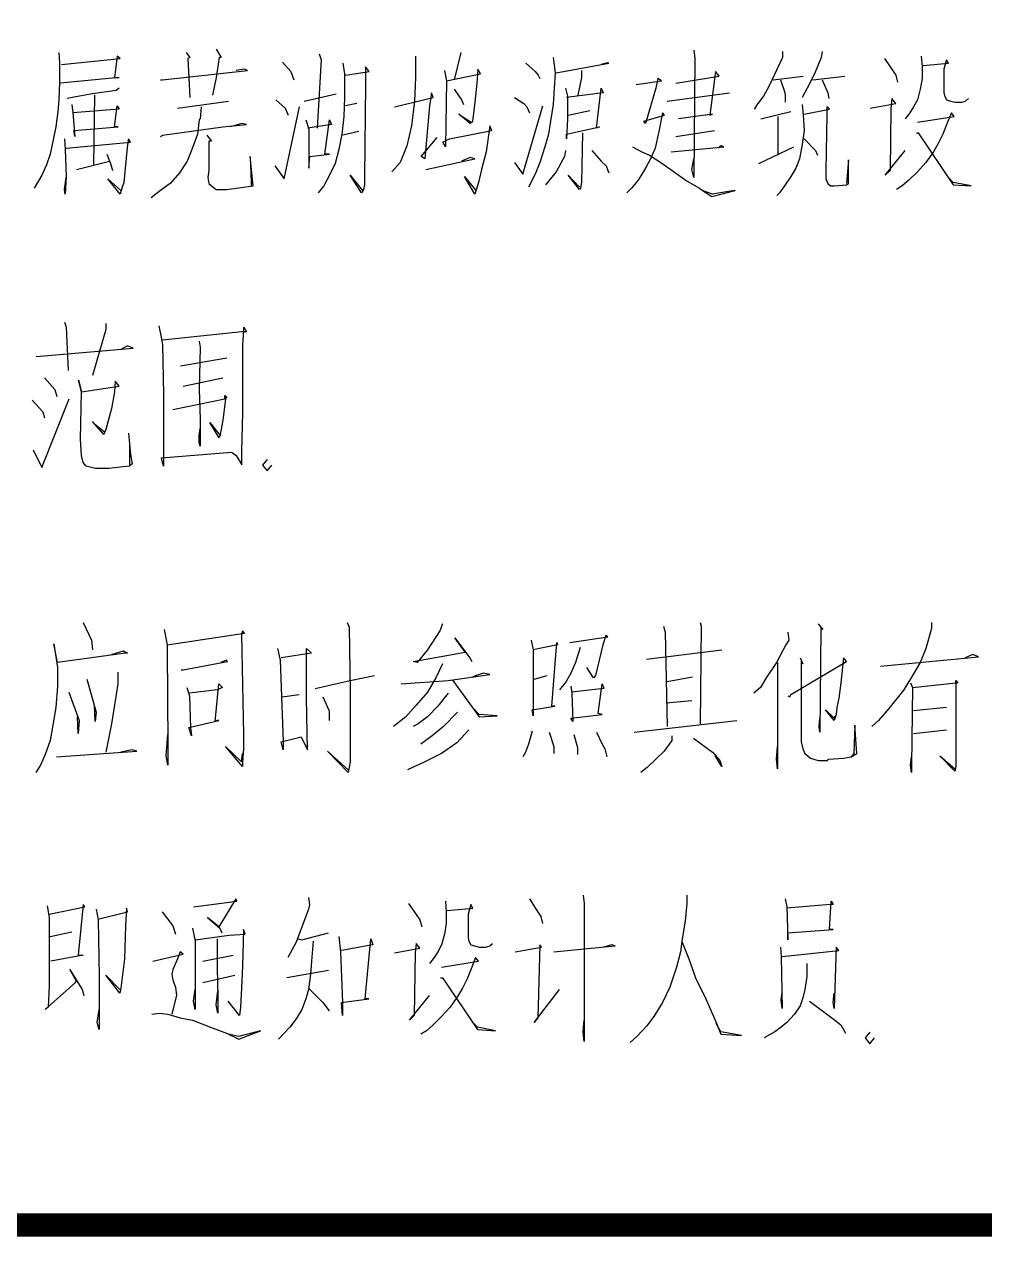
# Model space of a CAD drawing. Extents: x 5412679 to 5683609, y 301830 to 763830.
# Drawn here: x 5514908 to 5517986, y 395692 to 399579 of the extents above; entities that cross this region are included whole.
import ezdxf

# ---------------------------------------------------------------- set-up
doc = ezdxf.new("R2010")
doc.units = 0
doc.header["$LTSCALE"] = 1000
doc.header["$MEASUREMENT"] = 0
doc.layers.add('$dl$', color=255, linetype='Continuous')
doc.layers.add('PUB_TITLE', color=4, linetype='Continuous')

# ---------------------------------------------------------------- blocks, each defined once
blk = doc.blocks.new('sdg456sdhfdgh')
at = {"layer": 'PUB_TITLE'}
for p, q in [((3125133.7, 782326.5), (3125135.7, 782303.8)), ((3125258.7, 782318.9), (3125252.6, 782273.6)), ((3125264.7, 782313.9), (3125258.7, 782318.9)), ((3125405.8, 782326.5), (3125413.9, 782316.4)), ((3125413.9, 782316.4), (3125409.8, 782313.9)), ((3125470.3, 782334), (3125480.4, 782316.4)), ((3125476.4, 782316.4), (3125470.3, 782273.6)), ((3125480.4, 782316.4), (3125476.4, 782316.4)), ((3125690, 782324), (3125694.1, 782311.4)), ((3125895.6, 782318.9), (3125895.6, 782273.6)), ((3125992.4, 782326.5), (3125978.3, 782268.5)), ((3126189.9, 782316.4), (3126194, 782283.6)), ((3126490.3, 782331.5), (3126492.3, 782313.9)), ((3126679.8, 782316.4), (3126651.5, 782255.9)), ((3126679.8, 782329), (3126679.8, 782316.4)), ((3126762.4, 782316.4), (3126748.3, 782281.1)), ((3126764.4, 782329), (3126762.4, 782316.4)), ((3126976.1, 782318.9), (3126978.1, 782296.2)), ((3125135.7, 782303.8), (3125135.7, 782263.5)), ((3125139.7, 782301.3), (3125264.7, 782313.9)), ((3125409.8, 782313.9), (3125413.9, 782230.7)), ((3125530.8, 782291.2), (3125512.6, 782288.7)), ((3125536.8, 782288.7), (3125530.8, 782291.2)), ((3125611.4, 782306.3), (3125629.6, 782286.2)), ((3125694.1, 782311.4), (3125686, 782165.2)), ((3125740.4, 782303.8), (3125744.4, 782281.1)), ((3125788.8, 782296.2), (3125788.8, 782258.4)), ((3125796.9, 782286.2), (3125788.8, 782296.2)), ((3126028.7, 782291.2), (3126026.7, 782261)), ((3126034.7, 782281.1), (3126028.7, 782291.2)), ((3126131.5, 782303.8), (3126151.6, 782286.2)), ((3126196, 782283.6), (3126308.9, 782303.8)), ((3126302.8, 782303.8), (3126292.7, 782301.3)), ((3126308.9, 782303.8), (3126302.8, 782303.8)), ((3126492.3, 782313.9), (3126490.3, 782059.4)), ((3126897.5, 782313.9), (3126921.6, 782278.6)), ((3126978.1, 782296.2), (3126978.1, 782271)), ((3126980.1, 782298.8), (3127034.5, 782303.8)), ((3127030.5, 782311.4), (3127024.4, 782291.2)), ((3127024.4, 782291.2), (3127024.4, 782273.6)), ((3127034.5, 782303.8), (3127030.5, 782311.4)), ((3125262.7, 782273.6), (3125137.7, 782261)), ((3125252.6, 782273.6), (3125262.7, 782273.6)), ((3125351.4, 782268.5), (3125355.4, 782268.5)), ((3125355.4, 782268.5), (3125536.8, 782288.7)), ((3125470.3, 782273.6), (3125462.2, 782235.8)), ((3125629.6, 782286.2), (3125635.6, 782268.5)), ((3125744.4, 782281.1), (3125744.4, 782230.7)), ((3125746.5, 782278.6), (3125796.9, 782286.2)), ((3125895.6, 782273.6), (3125893.6, 782223.2)), ((3125958.1, 782288.7), (3125962.1, 782266)), ((3125962.1, 782266), (3125960.1, 782124.9)), ((3125962.1, 782266), (3126034.7, 782281.1)), ((3126151.6, 782286.2), (3126157.7, 782278.6)), ((3126157.7, 782278.6), (3126161.7, 782271)), ((3126194, 782283.6), (3126191.9, 782250.9)), ((3126250.4, 782273.6), (3126242.3, 782235.8)), ((3126250.4, 782288.7), (3126250.4, 782273.6)), ((3126367.3, 782258.4), (3126421.7, 782266)), ((3126413.7, 782271), (3126409.6, 782250.9)), ((3126421.7, 782266), (3126413.7, 782271)), ((3126452, 782261), (3126544.7, 782276.1)), ((3126536.6, 782286.2), (3126524.5, 782192.9)), ((3126544.7, 782276.1), (3126536.6, 782286.2)), ((3126659.6, 782268.5), (3126724.1, 782276.1)), ((3126675.7, 782268.5), (3126683.8, 782243.3)), ((3126748.3, 782281.1), (3126732.2, 782250.9)), ((3126744.3, 782268.5), (3126812.8, 782276.1)), ((3126764.4, 782268.5), (3126776.5, 782240.8)), ((3126921.6, 782278.6), (3126925.7, 782263.5)), ((3126978.1, 782271), (3126974.1, 782248.4)), ((3127024.4, 782273.6), (3127024.4, 782258.4)), ((3125135.7, 782263.5), (3125133.7, 782225.7)), ((3125206.2, 782238.3), (3125178, 782233.2)), ((3125256.6, 782245.8), (3125206.2, 782238.3)), ((3125262.7, 782250.9), (3125256.6, 782245.8)), ((3125657.8, 782223.2), (3125726.3, 782238.3)), ((3125788.8, 782258.4), (3125786.8, 782061.9)), ((3125929.9, 782240.8), (3125925.9, 782213.1)), ((3125933.9, 782230.7), (3125929.9, 782240.8)), ((3125978.3, 782248.4), (3125994.4, 782225.7)), ((3126026.7, 782261), (3126022.6, 782220.6)), ((3126191.9, 782250.9), (3126189.9, 782215.6)), ((3126216.1, 782250.9), (3126220.2, 782233.2)), ((3126296.8, 782240.8), (3126218.1, 782230.7)), ((3126282.7, 782165.2), (3126292.7, 782250.9)), ((3126292.7, 782250.9), (3126296.8, 782240.8)), ((3126409.6, 782250.9), (3126387.5, 782175.3)), ((3126433.8, 782223.2), (3126566.9, 782240.8)), ((3126651.5, 782255.9), (3126639.4, 782233.2)), ((3126683.8, 782243.3), (3126685.8, 782235.8)), ((3126732.2, 782250.9), (3126722.1, 782230.7)), ((3126776.5, 782240.8), (3126778.5, 782228.2)), ((3126974.1, 782248.4), (3126968, 782225.7)), ((3127024.4, 782258.4), (3127024.4, 782240.8)), ((3127024.4, 782240.8), (3127026.5, 782233.2)), ((3125133.7, 782225.7), (3125131.7, 782200.5)), ((3125178, 782233.2), (3125151.8, 782228.2)), ((3125161.9, 782215.6), (3125163.9, 782198)), ((3125210.3, 782235.8), (3125208.3, 782087.1)), ((3125252.6, 782167.7), (3125258.7, 782213.1)), ((3125258.7, 782213.1), (3125262.7, 782205.5)), ((3125387.7, 782208), (3125496.5, 782223.2)), ((3125597.3, 782225.7), (3125617.5, 782208)), ((3125744.4, 782230.7), (3125742.4, 782190.4)), ((3125770.7, 782218.1), (3125746.5, 782213.1)), ((3125851.3, 782210.6), (3125933.9, 782230.7)), ((3125893.6, 782223.2), (3125887.6, 782170.3)), ((3125925.9, 782213.1), (3125915.8, 782099.7)), ((3125994.4, 782225.7), (3125998.4, 782215.6)), ((3126022.6, 782220.6), (3126018.6, 782185.4)), ((3126107.3, 782230.7), (3126127.4, 782218.1)), ((3126125.4, 782066.9), (3126167.8, 782213.1)), ((3126127.4, 782218.1), (3126133.5, 782210.6)), ((3126189.9, 782215.6), (3126183.9, 782180.3)), ((3126220.2, 782233.2), (3126220.2, 782185.4)), ((3126627.3, 782218.1), (3126619.3, 782205.5)), ((3126639.4, 782233.2), (3126627.3, 782218.1)), ((3126685.8, 782235.8), (3126685.8, 782220.6)), ((3126722.1, 782215.6), (3126724.1, 782192.9)), ((3126867.2, 782208), (3126921.6, 782218.1)), ((3126913.6, 782228.2), (3126911.6, 782208)), ((3126921.6, 782218.1), (3126913.6, 782228.2)), ((3126968, 782225.7), (3126959.9, 782210.6)), ((3127026.5, 782233.2), (3127030.5, 782225.7)), ((3127030.5, 782225.7), (3127038.6, 782223.2)), ((3127038.6, 782223.2), (3127048.6, 782220.6)), ((3127048.6, 782220.6), (3127062.7, 782220.6)), ((3127062.7, 782220.6), (3127070.8, 782223.2)), ((3127070.8, 782223.2), (3127076.9, 782228.2)), ((3125131.7, 782200.5), (3125127.6, 782167.7)), ((3125262.7, 782205.5), (3125163.9, 782198)), ((3125163.9, 782198), (3125167.9, 782147.6)), ((3125438.1, 782210.6), (3125436, 782185.4)), ((3125615.4, 782056.9), (3125647.7, 782210.6)), ((3125617.5, 782208), (3125623.5, 782192.9)), ((3125742.4, 782190.4), (3125738.4, 782152.6)), ((3125988.4, 782195.4), (3126014.6, 782177.8)), ((3126012.5, 782175.3), (3125988.4, 782195.4)), ((3126133.5, 782210.6), (3126139.5, 782198)), ((3126222.2, 782192.9), (3126268.5, 782203)), ((3126383.4, 782180.3), (3126427.8, 782192.9)), ((3126423.8, 782198), (3126415.7, 782157.7)), ((3126427.8, 782192.9), (3126423.8, 782198)), ((3126530.6, 782195.4), (3126458, 782185.4)), ((3126524.5, 782192.9), (3126530.6, 782195.4)), ((3126633.4, 782185.4), (3126697.9, 782200.5)), ((3126669.7, 782190.4), (3126669.7, 782107.3)), ((3126724.1, 782192.9), (3126726.1, 782160.2)), ((3126726.1, 782195.4), (3126780.5, 782205.5)), ((3126774.5, 782195.4), (3126772.5, 782074.5)), ((3126774.5, 782210.6), (3126774.5, 782195.4)), ((3126780.5, 782205.5), (3126774.5, 782210.6)), ((3126911.6, 782208), (3126909.6, 782074.5)), ((3126951.9, 782198), (3126941.8, 782185.4)), ((3126959.9, 782210.6), (3126951.9, 782198)), ((3126968, 782177.8), (3127046.6, 782190.4)), ((3127040.6, 782198), (3127032.5, 782177.8)), ((3127046.6, 782190.4), (3127040.6, 782198)), ((3125127.6, 782167.7), (3125121.6, 782140)), ((3125165.9, 782160.2), (3125260.7, 782167.7)), ((3125260.7, 782167.7), (3125252.6, 782167.7)), ((3125355.4, 782150.1), (3125484.4, 782167.7)), ((3125434, 782182.8), (3125430, 782152.6)), ((3125436, 782185.4), (3125434, 782182.8)), ((3125484.4, 782167.7), (3125534.8, 782172.8)), ((3125524.7, 782175.3), (3125500.5, 782167.7)), ((3125534.8, 782172.8), (3125524.7, 782175.3)), ((3125661.8, 782182.8), (3125667.9, 782162.7)), ((3125716.2, 782172.8), (3125665.8, 782165.2)), ((3125667.9, 782162.7), (3125667.9, 782079.5)), ((3125702.1, 782109.8), (3125712.2, 782182.8)), ((3125712.2, 782182.8), (3125716.2, 782172.8)), ((3125887.6, 782170.3), (3125877.5, 782127.4)), ((3126016.6, 782177.8), (3126012.5, 782175.3)), ((3126018.6, 782185.4), (3126016.6, 782177.8)), ((3126054.9, 782170.3), (3126046.8, 782114.8)), ((3126058.9, 782160.2), (3126054.9, 782170.3)), ((3126183.9, 782180.3), (3126179.9, 782152.6)), ((3126220.2, 782185.4), (3126218.1, 782142.5)), ((3126218.1, 782152.6), (3126288.7, 782167.7)), ((3126288.7, 782167.7), (3126282.7, 782165.2)), ((3126387.5, 782175.3), (3126383.4, 782180.3)), ((3127032.5, 782177.8), (3127022.4, 782152.6)), ((3125121.6, 782140), (3125115.5, 782109.8)), ((3125145.8, 782142.5), (3125147.8, 782119.9)), ((3125149.8, 782122.4), (3125286.9, 782135)), ((3125167.9, 782147.6), (3125165.9, 782160.2)), ((3125282.8, 782142.5), (3125280.8, 782129.9)), ((3125286.9, 782135), (3125282.8, 782142.5)), ((3125351.4, 782147.6), (3125355.4, 782150.1)), ((3125430, 782152.6), (3125417.9, 782119.9)), ((3125450.1, 782150.1), (3125460.2, 782137.5)), ((3125454.2, 782137.5), (3125454.2, 782079.5)), ((3125460.2, 782137.5), (3125454.2, 782137.5)), ((3125738.4, 782152.6), (3125732.4, 782119.9)), ((3125774.7, 782157.7), (3125740.4, 782150.1)), ((3125907.7, 782104.7), (3125942, 782145.1)), ((3125954.1, 782135), (3125968.2, 782142.5)), ((3125960.1, 782124.9), (3125954.1, 782135)), ((3125968.2, 782142.5), (3126058.9, 782160.2)), ((3126179.9, 782152.6), (3126171.8, 782124.9)), ((3126218.1, 782142.5), (3126218.1, 782152.6)), ((3126252.4, 782155.1), (3126250.4, 782049.3)), ((3126415.7, 782157.7), (3126407.6, 782122.4)), ((3126452, 782147.6), (3126534.6, 782160.2)), ((3126726.1, 782160.2), (3126722.1, 782129.9)), ((3126726.1, 782142.5), (3126750.3, 782117.3)), ((3126966, 782155.1), (3126970, 782155.1)), ((3126970, 782155.1), (3127044.6, 782044.3)), ((3127022.4, 782152.6), (3127012.4, 782132.5)), ((3125115.5, 782109.8), (3125107.5, 782087.1)), ((3125147.8, 782119.9), (3125149.8, 782061.9)), ((3125236.5, 782109.8), (3125244.5, 782089.6)), ((3125280.8, 782129.9), (3125274.8, 782072)), ((3125417.9, 782119.9), (3125407.8, 782094.7)), ((3125669.9, 782104.7), (3125712.2, 782109.8)), ((3125712.2, 782109.8), (3125702.1, 782109.8)), ((3125732.4, 782119.9), (3125724.3, 782089.6)), ((3125877.5, 782127.4), (3125863.4, 782092.1)), ((3126046.8, 782114.8), (3126036.7, 782077)), ((3126171.8, 782124.9), (3126161.7, 782092.1)), ((3126216.1, 782117.3), (3126214.1, 782104.7)), ((3126272.6, 782117.3), (3126292.7, 782094.7)), ((3126359.3, 782124.9), (3126379.4, 782114.8)), ((3126379.4, 782114.8), (3126395.5, 782107.3)), ((3126407.6, 782122.4), (3126397.6, 782099.7)), ((3126441.9, 782114.8), (3126554.8, 782124.9)), ((3126548.7, 782127.4), (3126542.7, 782122.4)), ((3126554.8, 782124.9), (3126548.7, 782127.4)), ((3126629.4, 782089.6), (3126703.9, 782124.9)), ((3126722.1, 782129.9), (3126716, 782099.7)), ((3126750.3, 782117.3), (3126754.3, 782107.3)), ((3126899.5, 782064.4), (3126941.8, 782117.3)), ((3127002.3, 782114.8), (3126986.1, 782092.1)), ((3127012.4, 782132.5), (3127002.3, 782114.8)), ((3125107.5, 782087.1), (3125097.4, 782064.4)), ((3125172, 782077), (3125242.5, 782094.7)), ((3125244.5, 782089.6), (3125248.6, 782074.5)), ((3125407.8, 782094.7), (3125391.7, 782069.5)), ((3125542.9, 782104.7), (3125544.9, 782049.3)), ((3125548.9, 782041.7), (3125542.9, 782104.7)), ((3125595.3, 782084.6), (3125597.3, 782082.1)), ((3125667.9, 782079.5), (3125669.9, 782104.7)), ((3125724.3, 782089.6), (3125712.2, 782064.4)), ((3125863.4, 782092.1), (3125845.2, 782072)), ((3125915.8, 782099.7), (3125907.7, 782104.7)), ((3125917.8, 782077), (3126022.6, 782099.7)), ((3126012.5, 782102.2), (3125994.4, 782094.7)), ((3126022.6, 782099.7), (3126012.5, 782102.2)), ((3126107.3, 782092.1), (3126125.4, 782066.9)), ((3126161.7, 782092.1), (3126151.6, 782066.9)), ((3126214.1, 782104.7), (3126196, 782072)), ((3126292.7, 782094.7), (3126302.8, 782084.6)), ((3126302.8, 782084.6), (3126306.8, 782074.5)), ((3126397.6, 782099.7), (3126387.5, 782079.5)), ((3126395.5, 782107.3), (3126419.7, 782092.1)), ((3126419.7, 782092.1), (3126443.9, 782074.5)), ((3126486.2, 782077), (3126490.3, 782099.7)), ((3126716, 782099.7), (3126708, 782079.5)), ((3126820.9, 782097.2), (3126816.8, 782046.8)), ((3126820.9, 782046.8), (3126820.9, 782097.2)), ((3126986.1, 782092.1), (3126968, 782072)), ((3125097.4, 782064.4), (3125081.3, 782036.7)), ((3125145.8, 782034.2), (3125149.8, 782059.4)), ((3125149.8, 782061.9), (3125147.8, 782024.1)), ((3125238.5, 782056.9), (3125266.7, 782031.7)), ((3125264.7, 782024.1), (3125238.5, 782056.9)), ((3125274.8, 782072), (3125272.8, 782049.3)), ((3125387.7, 782064.4), (3125371.5, 782046.8)), ((3125391.7, 782069.5), (3125387.7, 782064.4)), ((3125454.2, 782074.5), (3125452.2, 782059.4)), ((3125452.2, 782059.4), (3125454.2, 782046.8)), ((3125454.2, 782079.5), (3125454.2, 782074.5)), ((3125597.3, 782082.1), (3125615.4, 782056.9)), ((3125712.2, 782064.4), (3125700.1, 782041.7)), ((3125756.5, 782064.4), (3125782.7, 782031.7)), ((3125780.7, 782026.6), (3125756.5, 782064.4)), ((3125786.8, 782061.9), (3125786.8, 782044.3)), ((3126000.4, 782061.9), (3126024.6, 782031.7)), ((3126022.6, 782024.1), (3126000.4, 782061.9)), ((3126036.7, 782077), (3126030.7, 782049.3)), ((3126151.6, 782066.9), (3126137.5, 782039.2)), ((3126196, 782072), (3126173.8, 782044.3)), ((3126222.2, 782064.4), (3126246.4, 782039.2)), ((3126246.4, 782034.2), (3126222.2, 782064.4)), ((3126306.8, 782074.5), (3126308.9, 782069.5)), ((3126387.5, 782079.5), (3126371.3, 782054.3)), ((3126443.9, 782074.5), (3126476.2, 782051.8)), ((3126490.3, 782059.4), (3126486.2, 782077)), ((3126697.9, 782061.9), (3126683.8, 782041.7)), ((3126708, 782079.5), (3126697.9, 782061.9)), ((3126772.5, 782074.5), (3126772.5, 782056.9)), ((3126772.5, 782056.9), (3126776.5, 782046.8)), ((3126909.6, 782074.5), (3126899.5, 782064.4)), ((3126968, 782072), (3126949.9, 782054.3)), ((3127044.6, 782049.3), (3127034.5, 782059.4)), ((3125147.8, 782024.1), (3125145.8, 782034.2)), ((3125268.7, 782036.7), (3125264.7, 782024.1)), ((3125272.8, 782049.3), (3125268.7, 782036.7)), ((3125351.4, 782031.7), (3125331.2, 782016.6)), ((3125371.5, 782046.8), (3125351.4, 782031.7)), ((3125454.2, 782046.8), (3125460.2, 782041.7)), ((3125460.2, 782041.7), (3125470.3, 782034.2)), ((3125470.3, 782034.2), (3125492.5, 782034.2)), ((3125492.5, 782034.2), (3125548.9, 782041.7)), ((3125544.9, 782049.3), (3125544.9, 782041.7)), ((3125700.1, 782041.7), (3125688, 782026.6)), ((3125784.8, 782034.2), (3125780.7, 782026.6)), ((3125786.8, 782044.3), (3125784.8, 782034.2)), ((3126030.7, 782049.3), (3126022.6, 782024.1)), ((3126248.4, 782036.7), (3126246.4, 782034.2)), ((3126250.4, 782049.3), (3126248.4, 782036.7)), ((3126357.2, 782036.7), (3126347.2, 782026.6)), ((3126371.3, 782054.3), (3126357.2, 782036.7)), ((3126476.2, 782051.8), (3126502.4, 782036.7)), ((3126502.4, 782036.7), (3126506.4, 782034.2)), ((3126506.4, 782034.2), (3126528.6, 782019.1)), ((3126530.6, 782024.1), (3126508.4, 782031.7)), ((3126528.6, 782019.1), (3126579, 782031.7)), ((3126577, 782031.7), (3126530.6, 782024.1)), ((3126579, 782031.7), (3126577, 782031.7)), ((3126683.8, 782041.7), (3126673.7, 782026.6)), ((3126776.5, 782046.8), (3126782.6, 782041.7)), ((3126782.6, 782041.7), (3126790.6, 782041.7)), ((3126790.6, 782041.7), (3126816.8, 782044.3)), ((3126816.8, 782044.3), (3126820.9, 782046.8)), ((3126935.8, 782041.7), (3126923.7, 782034.2)), ((3126949.9, 782054.3), (3126935.8, 782041.7)), ((3127082.9, 782041.7), (3127044.6, 782049.3)), ((3127044.6, 782044.3), (3127082.9, 782041.7)), ((3126673.7, 782026.6), (3126667.7, 782021.6)), ((3125145.8, 781750.2), (3125149.8, 781740.1)), ((3125234.5, 781747.6), (3125234.5, 781735)), ((3125149.8, 781740.1), (3125153.8, 781646.9)), ((3125234.5, 781735), (3125206.2, 781636.8)), ((3125347.3, 781742.6), (3125353.4, 781714.9)), ((3125524.7, 781730), (3125355.4, 781712.4)), ((3125534.8, 781730), (3125524.7, 781730)), ((3125526.7, 781702.3), (3125528.8, 781732.5)), ((3125528.8, 781740.1), (3125534.8, 781730)), ((3125528.8, 781732.5), (3125528.8, 781740.1)), ((3125085.3, 781677.1), (3125292.9, 781694.7)), ((3125280.8, 781699.8), (3125266.7, 781692.2)), ((3125292.9, 781694.7), (3125280.8, 781699.8)), ((3125353.4, 781714.9), (3125355.4, 781702.3)), ((3125355.4, 781702.3), (3125357.4, 781596.5)), ((3125434, 781709.9), (3125436, 781697.3)), ((3125436, 781697.3), (3125434, 781606.5)), ((3125526.7, 781624.2), (3125526.7, 781702.3)), ((3125393.7, 781656.9), (3125492.5, 781674.6)), ((3125103.4, 781631.7), (3125125.6, 781606.5)), ((3125176, 781626.7), (3125182.1, 781601.5)), ((3125182.1, 781601.5), (3125176, 781626.7)), ((3125254.6, 781624.2), (3125252.6, 781601.5)), ((3125262.7, 781614.1), (3125254.6, 781624.2)), ((3125399.8, 781614.1), (3125484.4, 781631.7)), ((3125526.7, 781556.2), (3125526.7, 781624.2)), ((3125125.6, 781606.5), (3125129.6, 781591.4)), ((3125180, 781500.7), (3125182.1, 781601.5)), ((3125182.1, 781601.5), (3125262.7, 781614.1)), ((3125252.6, 781601.5), (3125246.6, 781566.2)), ((3125357.4, 781596.5), (3125357.4, 781518.4)), ((3125434, 781606.5), (3125436, 781543.6)), ((3125490.5, 781591.4), (3125484.4, 781541)), ((3125488.4, 781593.9), (3125492.5, 781588.9)), ((3125488.4, 781586.4), (3125488.4, 781593.9)), ((3125492.5, 781588.9), (3125490.5, 781591.4)), ((3125077.2, 781583.9), (3125099.4, 781558.7)), ((3125097.4, 781440.2), (3125155.9, 781586.4)), ((3125246.6, 781566.2), (3125234.5, 781520.9)), ((3125377.6, 781563.7), (3125488.4, 781586.4)), ((3125099.4, 781558.7), (3125103.4, 781546.1)), ((3125230.4, 781510.8), (3125206.2, 781538.5)), ((3125436, 781543.6), (3125436, 781485.6)), ((3125484.4, 781541), (3125478.4, 781510.8)), ((3125524.7, 781475.5), (3125526.7, 781556.2)), ((3125210.3, 781533.5), (3125232.4, 781515.8)), ((3125234.5, 781520.9), (3125230.4, 781510.8)), ((3125282.8, 781513.3), (3125286.9, 781468)), ((3125357.4, 781518.4), (3125357.4, 781442.8)), ((3125434, 781508.3), (3125436, 781523.4)), ((3125456.2, 781536), (3125478.4, 781508.3)), ((3125476.4, 781503.2), (3125456.2, 781536)), ((3125182.1, 781465.4), (3125180, 781500.7)), ((3125284.9, 781488.1), (3125284.9, 781445.3)), ((3125434, 781493.2), (3125434, 781508.3)), ((3125436, 781485.6), (3125434, 781493.2)), ((3125478.4, 781510.8), (3125476.4, 781503.2)), ((3125079.3, 781478), (3125097.4, 781440.2)), ((3125186.1, 781450.3), (3125182.1, 781465.4)), ((3125286.9, 781468), (3125290.9, 781447.8)), ((3125353.4, 781460.4), (3125502.6, 781473)), ((3125502.6, 781473), (3125512.6, 781465.4)), ((3125512.6, 781465.4), (3125524.7, 781445.3)), ((3125524.7, 781445.3), (3125524.7, 781475.5)), ((3125192.1, 781442.8), (3125186.1, 781450.3)), ((3125212.3, 781437.7), (3125192.1, 781442.8)), ((3125240.5, 781437.7), (3125212.3, 781437.7)), ((3125284.9, 781442.8), (3125240.5, 781437.7)), ((3125290.9, 781447.8), (3125284.9, 781442.8)), ((3125357.4, 781442.8), (3125353.4, 781460.4)), ((3125578.9, 781457.3), (3125569.1, 781445)), ((3125569.1, 781445), (3125578.9, 781432.7)), ((3125578.9, 781432.7), (3125588.8, 781445)), ((3125185.6, 781108.5), (3125203.8, 781070.7)), ((3125750, 781108.5), (3125754.1, 781098.5)), ((3125754.1, 781098.5), (3125756.1, 780959.9)), ((3125953.6, 781106), (3125947.6, 781090.9)), ((3126425.3, 781101), (3126429.3, 781088.4)), ((3126503.9, 781108.5), (3126505.9, 781101)), ((3126505.9, 781101), (3126503.9, 780891.8)), ((3126755.9, 781106), (3126766, 781093.4)), ((3126997.8, 781108.5), (3126997.8, 781095.9)), ((3125359, 781093.4), (3125365, 781060.7)), ((3125365, 781060.7), (3125530.3, 781085.9)), ((3125526.3, 781090.9), (3125524.3, 781083.3)), ((3125524.3, 781083.3), (3125528.3, 780869.2)), ((3125530.3, 781085.9), (3125526.3, 781090.9)), ((3125947.6, 781090.9), (3125921.4, 781050.6)), ((3125979.8, 781075.8), (3126012.1, 781032.9)), ((3126002, 781045.5), (3125979.8, 781075.8)), ((3126225.7, 781065.7), (3126306.4, 781078.3)), ((3126302.3, 781080.8), (3126296.3, 781060.7)), ((3126306.4, 781078.3), (3126302.3, 781080.8)), ((3126429.3, 781088.4), (3126433.4, 780886.8)), ((3126691.4, 781088.4), (3126693.4, 781070.7)), ((3126761.9, 781095.9), (3126759.9, 780874.2)), ((3126766, 781093.4), (3126761.9, 781095.9)), ((3126997.8, 781095.9), (3126985.7, 781053.1)), ((3125123.1, 781063.2), (3125131.2, 781012.8)), ((3125131.2, 781022.9), (3125123.1, 781063.2)), ((3125203.8, 781070.7), (3125205.8, 781050.6)), ((3125246.1, 781040.5), (3125272.3, 781048.1)), ((3125272.3, 781048.1), (3125280.4, 781043)), ((3125365, 781060.7), (3125365, 781050.6)), ((3125365, 781050.6), (3125367, 780846.5)), ((3125600.9, 781053.1), (3125606.9, 781027.9)), ((3125663.3, 781053.1), (3125673.4, 781043)), ((3125663.3, 780947.3), (3125663.3, 781053.1)), ((3125921.4, 781050.6), (3125899.2, 781022.9)), ((3126143.1, 781070.7), (3126147.1, 781050.6)), ((3126199.5, 781060.7), (3126147.1, 781050.6)), ((3126147.1, 781050.6), (3126147.1, 780977.5)), ((3126187.4, 780929.6), (3126197.5, 781065.7)), ((3126197.5, 781065.7), (3126199.5, 781060.7)), ((3126247.9, 781055.6), (3126237.8, 781022.9)), ((3126296.3, 781060.7), (3126284.2, 781010.3)), ((3126389, 781030.4), (3126550.3, 781050.6)), ((3126687.3, 781060.7), (3126667.2, 781022.9)), ((3126693.4, 781070.7), (3126687.3, 781060.7)), ((3126985.7, 781053.1), (3126973.6, 781022.9)), ((3125276.3, 781043), (3125131.2, 781022.9)), ((3125280.4, 781043), (3125276.3, 781043)), ((3125399.3, 781007.7), (3125494, 781025.4)), ((3125492, 781027.9), (3125479.9, 781022.9)), ((3125494, 781025.4), (3125492, 781027.9)), ((3125606.9, 781027.9), (3125613, 780854)), ((3125673.4, 781043), (3125608.9, 781032.9)), ((3125891.1, 781025.4), (3126002, 781045.5)), ((3125899.2, 781022.9), (3125891.1, 781025.4)), ((3125953.6, 781020.3), (3125939.5, 780990.1)), ((3126012.1, 781032.9), (3126016.1, 781025.4)), ((3126237.8, 781022.9), (3126227.8, 781000.2)), ((3126667.2, 781022.9), (3126645, 780990.1)), ((3126669.2, 781022.9), (3126669.2, 780796.1)), ((3126697.4, 780954.8), (3126816.4, 781025.4)), ((3126717.6, 781032.9), (3126723.6, 781020.3)), ((3126719.6, 781025.4), (3126719.6, 780871.7)), ((3126723.6, 781020.3), (3126719.6, 781025.4)), ((3126810.3, 781032.9), (3126804.3, 780980)), ((3126816.4, 781025.4), (3126810.3, 781032.9)), ((3126888.9, 781015.3), (3127098.6, 781035.5)), ((3126973.6, 781022.9), (3126961.5, 781002.7)), ((3127086.5, 781040.5), (3127070.3, 781032.9)), ((3127098.6, 781035.5), (3127086.5, 781040.5)), ((3125131.2, 781012.8), (3125131.2, 780972.5)), ((3125260.2, 781002.7), (3125260.2, 780977.5)), ((3125395.3, 781007.7), (3125399.3, 781007.7)), ((3125756.1, 780985.1), (3125808.5, 780995.1)), ((3125965.7, 780985.1), (3126054.4, 780997.7)), ((3126040.3, 781000.2), (3126018.1, 780992.6)), ((3126054.4, 780997.7), (3126040.3, 781000.2)), ((3126149.1, 780987.6), (3126177.4, 780995.1)), ((3126227.8, 781000.2), (3126217.7, 780982.5)), ((3126276.1, 780990.1), (3126262, 781012.8)), ((3126280.2, 780995.1), (3126276.1, 780990.1)), ((3126284.2, 781010.3), (3126280.2, 780995.1)), ((3126961.5, 781002.7), (3126939.3, 780964.9)), ((3125131.2, 780972.5), (3125127.2, 780927.1)), ((3125193.7, 780987.6), (3125213.8, 780917)), ((3125260.2, 780977.5), (3125246.1, 780891.8)), ((3125407.3, 780970), (3125413.4, 780952.3)), ((3125467.8, 780896.9), (3125475.9, 780977.5)), ((3125483.9, 780970), (3125471.9, 780964.9)), ((3125475.9, 780977.5), (3125483.9, 780970)), ((3125681.5, 780967.4), (3125756.1, 780985.1)), ((3125864.9, 780977.5), (3125965.7, 780985.1)), ((3125939.5, 780990.1), (3125921.4, 780959.9)), ((3125975.8, 780985.1), (3126032.2, 780907)), ((3126147.1, 780977.5), (3126147.1, 780909.5)), ((3126217.7, 780982.5), (3126203.6, 780964.9)), ((3126227.8, 780972.5), (3126229.8, 780957.4)), ((3126286.2, 780914.5), (3126294.3, 780977.5)), ((3126294.3, 780977.5), (3126298.3, 780967.4)), ((3126433.4, 780982.5), (3126487.8, 780992.6)), ((3126632.9, 780970), (3126618.8, 780957.4)), ((3126645, 780990.1), (3126632.9, 780970)), ((3126804.3, 780980), (3126800.2, 780947.3)), ((3126953.4, 780980), (3126957.5, 780970)), ((3126957.5, 780970), (3126955.4, 780803.7)), ((3126957.5, 780970), (3127050.2, 780980)), ((3127050.2, 780985.1), (3127054.2, 780980)), ((3127050.2, 780980), (3127050.2, 780985.1)), ((3127054.2, 780980), (3127050.2, 780977.5)), ((3127050.2, 780977.5), (3127050.2, 780801.1)), ((3125155.4, 780959.9), (3125177.6, 780899.4)), ((3125471.9, 780964.9), (3125413.4, 780957.4)), ((3125413.4, 780952.3), (3125415.4, 780884.3)), ((3125610.9, 780949.8), (3125647.2, 780954.8)), ((3125665.4, 780836.4), (3125663.3, 780947.3)), ((3125697.6, 780949.8), (3125711.7, 780919.6)), ((3125756.1, 780959.9), (3125756.1, 780874.2)), ((3125921.4, 780959.9), (3125897.2, 780932.2)), ((3125965.7, 780957.4), (3125943.5, 780929.6)), ((3126298.3, 780967.4), (3126229.8, 780959.9)), ((3126229.8, 780957.4), (3126231.8, 780896.9)), ((3126691.4, 780952.3), (3126695.4, 780949.8)), ((3126695.4, 780949.8), (3126697.4, 780954.8)), ((3126800.2, 780947.3), (3126796.2, 780927.1)), ((3126939.3, 780964.9), (3126907.1, 780924.6)), ((3125127.2, 780927.1), (3125121.1, 780889.3)), ((3125211.8, 780896.9), (3125209.8, 780932.2)), ((3125213.8, 780917), (3125211.8, 780896.9)), ((3125711.7, 780919.6), (3125711.7, 780899.4)), ((3125897.2, 780932.2), (3125875, 780907)), ((3125943.5, 780929.6), (3125921.4, 780907)), ((3125985.9, 780917), (3125955.6, 780886.8)), ((3126032.2, 780912), (3126020.1, 780924.6)), ((3126145.1, 780922.1), (3126193.5, 780929.6)), ((3126147.1, 780909.5), (3126145.1, 780922.1)), ((3126193.5, 780929.6), (3126187.4, 780929.6)), ((3126431.3, 780937.2), (3126485.8, 780942.2)), ((3126772, 780922.1), (3126790.2, 780904.4)), ((3126790.2, 780899.4), (3126772, 780922.1)), ((3126796.2, 780927.1), (3126794.2, 780912)), ((3126907.1, 780924.6), (3126884.9, 780899.4)), ((3127030, 780927.1), (3126959.5, 780919.6)), ((3125175.5, 780871.7), (3125173.5, 780907)), ((3125177.6, 780899.4), (3125175.5, 780871.7)), ((3125246.1, 780891.8), (3125234, 780831.4)), ((3125411.4, 780884.3), (3125475.9, 780899.4)), ((3125471.9, 780899.4), (3125467.8, 780896.9)), ((3125475.9, 780899.4), (3125471.9, 780899.4)), ((3125858.9, 780894.4), (3125848.8, 780886.8)), ((3125875, 780907), (3125858.9, 780894.4)), ((3125901.2, 780891.8), (3125891.1, 780886.8)), ((3125921.4, 780907), (3125901.2, 780891.8)), ((3126070.5, 780909.5), (3126032.2, 780912)), ((3126032.2, 780907), (3126070.5, 780909.5)), ((3126227.8, 780904.4), (3126294.3, 780912)), ((3126231.8, 780896.9), (3126227.8, 780904.4)), ((3126294.3, 780912), (3126286.2, 780914.5)), ((3126362.8, 780874.2), (3126582.5, 780899.4)), ((3126757.9, 780886.8), (3126759.9, 780904.4)), ((3126794.2, 780912), (3126790.2, 780899.4)), ((3126790.2, 780904.4), (3126792.2, 780909.5)), ((3126884.9, 780899.4), (3126870.8, 780886.8)), ((3125121.1, 780889.3), (3125115.1, 780856.6)), ((3125363, 780823.8), (3125367, 780869.2)), ((3125417.4, 780866.6), (3125411.4, 780884.3)), ((3125415.4, 780884.3), (3125417.4, 780866.6)), ((3125528.3, 780869.2), (3125528.3, 780861.6)), ((3125756.1, 780874.2), (3125756.1, 780811.2)), ((3125931.4, 780866.6), (3125907.3, 780849)), ((3125955.6, 780886.8), (3125931.4, 780866.6)), ((3126010.1, 780879.2), (3125983.9, 780851.5)), ((3126145.1, 780876.7), (3126137, 780849)), ((3126181.4, 780874.2), (3126191.5, 780844)), ((3126233.8, 780869.2), (3126241.9, 780841.4)), ((3126282.2, 780874.2), (3126294.3, 780849)), ((3126443.4, 780866.6), (3126443.4, 780856.6)), ((3126719.6, 780871.7), (3126719.6, 780854)), ((3126759.9, 780874.2), (3126757.9, 780886.8)), ((3126834.5, 780889.3), (3126832.5, 780828.8)), ((3126838.5, 780828.8), (3126834.5, 780889.3)), ((3126959.5, 780871.7), (3127030, 780879.2)), ((3125115.1, 780856.6), (3125105, 780826.3)), ((3125367, 780846.5), (3125367, 780803.7)), ((3125490, 780844), (3125524.3, 780811.2)), ((3125526.3, 780801.1), (3125490, 780844)), ((3125528.3, 780838.9), (3125526.3, 780811.2)), ((3125528.3, 780861.6), (3125528.3, 780838.9)), ((3125608.9, 780854), (3125651.3, 780864.1)), ((3125613, 780836.4), (3125608.9, 780854)), ((3125613, 780854), (3125613, 780836.4)), ((3125651.3, 780864.1), (3125665.4, 780836.4)), ((3125983.9, 780851.5), (3125951.6, 780828.8)), ((3126137, 780849), (3126131, 780831.4)), ((3126191.5, 780844), (3126191.5, 780828.8)), ((3126241.9, 780841.4), (3126241.9, 780826.3)), ((3126294.3, 780849), (3126300.3, 780838.9)), ((3126300.3, 780838.9), (3126304.4, 780821.3)), ((3126443.4, 780856.6), (3126427.3, 780833.9)), ((3126489.8, 780861.6), (3126530.1, 780831.4)), ((3126667.2, 780816.3), (3126669.2, 780844)), ((3126719.6, 780854), (3126723.6, 780838.9)), ((3126723.6, 780838.9), (3126727.7, 780828.8)), ((3125105, 780826.3), (3125094.9, 780803.7)), ((3125129.2, 780821.3), (3125300.5, 780833.9)), ((3125290.4, 780836.4), (3125266.2, 780831.4)), ((3125300.5, 780833.9), (3125290.4, 780836.4)), ((3125367, 780803.7), (3125363, 780823.8)), ((3125524.3, 780811.2), (3125526.3, 780828.8)), ((3125707.7, 780833.9), (3125752, 780793.6)), ((3125752, 780788.5), (3125707.7, 780833.9)), ((3125951.6, 780828.8), (3125911.3, 780808.7)), ((3126131, 780831.4), (3126125, 780821.3)), ((3126409.2, 780816.3), (3126391, 780798.6)), ((3126427.3, 780833.9), (3126409.2, 780816.3)), ((3126530.1, 780831.4), (3126546.2, 780813.7)), ((3126550.3, 780801.1), (3126536.2, 780823.8)), ((3126546.2, 780813.7), (3126550.3, 780801.1)), ((3126669.2, 780796.1), (3126667.2, 780816.3)), ((3126727.7, 780828.8), (3126733.7, 780823.8)), ((3126733.7, 780823.8), (3126739.8, 780818.8)), ((3126739.8, 780818.8), (3126755.9, 780813.7)), ((3126755.9, 780813.7), (3126776, 780813.7)), ((3126776, 780813.7), (3126778.1, 780816.3)), ((3126778.1, 780816.3), (3126810.3, 780818.8)), ((3126810.3, 780818.8), (3126826.4, 780821.3)), ((3126832.5, 780828.8), (3126826.4, 780821.3)), ((3126826.4, 780821.3), (3126838.5, 780828.8)), ((3126953.4, 780803.7), (3126955.4, 780821.3)), ((3127015.9, 780823.8), (3127048.2, 780796.1)), ((3127048.2, 780791.1), (3127015.9, 780823.8)), ((3125094.9, 780803.7), (3125084.8, 780788.5)), ((3125526.3, 780811.2), (3125526.3, 780801.1)), ((3125756.1, 780811.2), (3125752, 780788.5)), ((3125889.1, 780798.6), (3125879, 780793.6)), ((3125911.3, 780808.7), (3125889.1, 780798.6)), ((3126391, 780798.6), (3126376.9, 780788.5)), ((3126955.4, 780788.5), (3126953.4, 780803.7)), ((3126955.4, 780803.7), (3126955.4, 780788.5)), ((3127050.2, 780801.1), (3127048.2, 780791.1)), ((3125109, 780503.3), (3125113, 780478.1)), ((3125185.6, 780505.9), (3125175.5, 780397.5)), ((3125189.6, 780500.8), (3125185.6, 780505.9)), ((3125421.5, 780500.8), (3125514.2, 780513.4)), ((3125512.2, 780518.5), (3125475.9, 780458)), ((3125514.2, 780513.4), (3125512.2, 780518.5)), ((3125667.4, 780521), (3125669.4, 780505.9)), ((3125669.4, 780505.9), (3125667.4, 780495.8)), ((3125881, 780508.4), (3125905.2, 780473.1)), ((3125959.7, 780513.4), (3125961.7, 780490.7)), ((3126014.1, 780505.9), (3126008, 780485.7)), ((3126018.1, 780498.3), (3126014.1, 780505.9)), ((3126139.1, 780518.5), (3126155.2, 780493.3)), ((3126254, 780526), (3126256, 780508.4)), ((3126256, 780508.4), (3126256, 780213.6)), ((3126475.7, 780508.4), (3126471.7, 780470.6)), ((3126475.7, 780526), (3126475.7, 780508.4)), ((3126685.3, 780518.5), (3126689.4, 780500.8)), ((3126782.1, 780505.9), (3126689.4, 780498.3)), ((3126780.1, 780452.9), (3126784.1, 780513.4)), ((3126788.1, 780505.9), (3126782.1, 780505.9)), ((3126784.1, 780513.4), (3126788.1, 780505.9)), ((3125113, 780485.7), (3125189.6, 780500.8)), ((3125113, 780478.1), (3125113, 780402.5)), ((3125213.8, 780495.8), (3125217.9, 780473.1)), ((3125219.9, 780475.6), (3125280.4, 780490.7)), ((3125278.3, 780498.3), (3125276.3, 780460.5)), ((3125280.4, 780490.7), (3125278.3, 780498.3)), ((3125354.9, 780490.7), (3125377.1, 780460.5)), ((3125451.7, 780478.1), (3125477.9, 780455.5)), ((3125475.9, 780458), (3125451.7, 780478.1)), ((3125667.4, 780495.8), (3125641.2, 780425.2)), ((3125961.7, 780490.7), (3125961.7, 780465.5)), ((3125963.7, 780493.3), (3126018.1, 780498.3)), ((3126008, 780485.7), (3126008, 780468.1)), ((3126155.2, 780493.3), (3126163.3, 780480.7)), ((3126163.3, 780480.7), (3126167.3, 780465.5)), ((3126689.4, 780500.8), (3126691.4, 780430.3)), ((3125217.9, 780473.1), (3125219.9, 780352.2)), ((3125276.3, 780460.5), (3125274.3, 780390)), ((3125377.1, 780460.5), (3125383.2, 780442.9)), ((3125419.4, 780455.5), (3125425.5, 780427.7)), ((3125477.9, 780455.5), (3125481.9, 780445.4)), ((3125528.3, 780452.9), (3125526.3, 780374.8)), ((3125532.3, 780442.9), (3125528.3, 780452.9)), ((3125905.2, 780473.1), (3125909.3, 780458)), ((3125961.7, 780465.5), (3125957.6, 780442.9)), ((3126008, 780468.1), (3126008, 780452.9)), ((3126008, 780452.9), (3126008, 780435.3)), ((3126471.7, 780470.6), (3126465.6, 780432.8)), ((3126691.4, 780445.4), (3126788.1, 780452.9)), ((3126788.1, 780452.9), (3126780.1, 780452.9)), ((3125115.1, 780437.8), (3125161.4, 780447.9)), ((3125425.5, 780430.3), (3125461.8, 780435.3)), ((3125425.5, 780427.7), (3125425.5, 780314.4)), ((3125461.8, 780435.3), (3125498.1, 780440.3)), ((3125471.9, 780432.8), (3125471.9, 780369.8)), ((3125498.1, 780440.3), (3125532.3, 780442.9)), ((3125641.2, 780425.2), (3125623, 780392.5)), ((3125645.2, 780432.8), (3125653.3, 780430.3)), ((3125653.3, 780430.3), (3125709.7, 780445.4)), ((3125677.5, 780427.7), (3125673.4, 780384.9)), ((3125731.9, 780437.8), (3125735.9, 780405.1)), ((3125788.3, 780304.3), (3125800.4, 780432.8)), ((3125800.4, 780432.8), (3125804.4, 780420.2)), ((3125957.6, 780442.9), (3125951.6, 780420.2)), ((3126008, 780435.3), (3126010.1, 780427.7)), ((3126010.1, 780427.7), (3126014.1, 780420.2)), ((3126465.6, 780432.8), (3126461.6, 780405.1)), ((3126465.6, 780425.2), (3126479.7, 780390)), ((3126691.4, 780430.3), (3126691.4, 780445.4)), ((3125113, 780402.5), (3125113, 780339.6)), ((3125334.8, 780384.9), (3125399.3, 780400)), ((3125393.2, 780405.1), (3125387.2, 780390)), ((3125399.3, 780400), (3125393.2, 780405.1)), ((3125735.9, 780405.1), (3125739.9, 780296.7)), ((3125804.4, 780420.2), (3125737.9, 780407.6)), ((3125850.8, 780402.5), (3125905.2, 780412.6)), ((3125895.2, 780402.5), (3125893.1, 780269)), ((3125897.2, 780422.7), (3125895.2, 780402.5)), ((3125905.2, 780412.6), (3125897.2, 780422.7)), ((3125943.5, 780405.1), (3125935.5, 780392.5)), ((3125951.6, 780420.2), (3125943.5, 780405.1)), ((3126014.1, 780420.2), (3126022.2, 780417.7)), ((3126022.2, 780417.7), (3126032.2, 780415.1)), ((3126032.2, 780415.1), (3126046.3, 780415.1)), ((3126046.3, 780415.1), (3126054.4, 780417.7)), ((3126054.4, 780417.7), (3126060.4, 780422.7)), ((3126108.8, 780405.1), (3126165.3, 780415.1)), ((3126161.2, 780420.2), (3126157.2, 780264)), ((3126165.3, 780415.1), (3126161.2, 780420.2)), ((3126191.5, 780405.1), (3126322.5, 780417.7)), ((3126314.4, 780420.2), (3126298.3, 780415.1)), ((3126322.5, 780417.7), (3126314.4, 780420.2)), ((3126461.6, 780405.1), (3126453.5, 780372.3)), ((3126675.3, 780415.1), (3126677.3, 780395)), ((3126679.3, 780395), (3126800.2, 780407.6)), ((3126794.2, 780415.1), (3126790.2, 780284.1)), ((3126800.2, 780407.6), (3126794.2, 780415.1)), ((3125185.6, 780397.5), (3125117.1, 780384.9)), ((3125175.5, 780397.5), (3125185.6, 780397.5)), ((3125274.3, 780390), (3125268.3, 780344.6)), ((3125387.2, 780390), (3125377.1, 780367.3)), ((3125441.6, 780384.9), (3125506.1, 780397.5)), ((3125526.3, 780374.8), (3125524.3, 780327)), ((3125673.4, 780384.9), (3125671.4, 780357.2)), ((3125935.5, 780392.5), (3125925.4, 780379.9)), ((3125951.6, 780372.3), (3126030.2, 780384.9)), ((3126024.2, 780392.5), (3126016.1, 780372.3)), ((3126030.2, 780384.9), (3126024.2, 780392.5)), ((3126479.7, 780390), (3126493.8, 780349.6)), ((3126677.3, 780395), (3126679.3, 780284.1)), ((3126731.7, 780379.9), (3126731.7, 780352.2)), ((3125157.4, 780367.3), (3125183.6, 780324.4)), ((3125171.5, 780342.1), (3125157.4, 780367.3)), ((3125219.9, 780352.2), (3125219.9, 780344.6)), ((3125234, 780354.7), (3125264.2, 780324.4)), ((3125264.2, 780316.9), (3125234, 780354.7)), ((3125377.1, 780367.3), (3125375.1, 780357.2)), ((3125375.1, 780357.2), (3125377.1, 780344.6)), ((3125441.6, 780339.6), (3125510.2, 780354.7)), ((3125471.9, 780369.8), (3125473.9, 780309.3)), ((3125709.7, 780364.8), (3125621, 780349.6)), ((3125671.4, 780357.2), (3125667.4, 780324.4)), ((3125949.6, 780349.6), (3125953.6, 780349.6)), ((3125953.6, 780349.6), (3126028.2, 780238.8)), ((3126006, 780347.1), (3125995.9, 780327)), ((3126016.1, 780372.3), (3126006, 780347.1)), ((3126453.5, 780372.3), (3126439.4, 780329.5)), ((3126493.8, 780349.6), (3126516, 780304.3)), ((3126731.7, 780352.2), (3126727.7, 780324.4)), ((3125105, 780281.6), (3125169.5, 780339.6)), ((3125113, 780332), (3125111, 780286.6)), ((3125113, 780339.6), (3125113, 780332)), ((3125169.5, 780339.6), (3125171.5, 780342.1)), ((3125183.6, 780324.4), (3125187.6, 780311.8)), ((3125219.9, 780344.6), (3125219.9, 780238.8)), ((3125266.2, 780327), (3125264.2, 780316.9)), ((3125268.3, 780344.6), (3125266.2, 780327)), ((3125377.1, 780344.6), (3125383.2, 780329.5)), ((3125383.2, 780329.5), (3125385.2, 780311.8)), ((3125421.5, 780299.2), (3125425.5, 780324.4)), ((3125469.8, 780291.7), (3125473.9, 780321.9)), ((3125524.3, 780327), (3125522.2, 780286.6)), ((3125667.4, 780324.4), (3125661.3, 780304.3)), ((3125667.4, 780327), (3125697.6, 780296.7)), ((3125995.9, 780327), (3125985.9, 780309.3)), ((3126149.1, 780253.9), (3126203.6, 780324.4)), ((3126439.4, 780329.5), (3126423.3, 780296.7)), ((3126727.7, 780324.4), (3126723.6, 780306.8)), ((3125385.2, 780311.8), (3125379.1, 780286.6)), ((3125425.5, 780281.6), (3125421.5, 780299.2)), ((3125425.5, 780314.4), (3125425.5, 780281.6)), ((3125473.9, 780309.3), (3125473.9, 780306.8)), ((3125473.9, 780306.8), (3125473.9, 780274)), ((3125520.2, 780269), (3125496, 780299.2)), ((3125661.3, 780304.3), (3125653.3, 780281.6)), ((3125697.6, 780296.7), (3125711.7, 780279.1)), ((3125737.9, 780296.7), (3125796.4, 780304.3)), ((3125739.9, 780269), (3125737.9, 780296.7)), ((3125739.9, 780296.7), (3125739.9, 780269)), ((3125796.4, 780304.3), (3125788.3, 780304.3)), ((3125883.1, 780258.9), (3125925.4, 780311.8)), ((3125985.9, 780309.3), (3125969.7, 780286.6)), ((3126423.3, 780296.7), (3126405.1, 780266.5)), ((3126516, 780304.3), (3126538.2, 780253.9)), ((3126677.3, 780301.8), (3126679.3, 780319.4)), ((3126679.3, 780284.1), (3126677.3, 780301.8)), ((3126723.6, 780306.8), (3126717.6, 780289.2)), ((3126737.7, 780299.2), (3126788.1, 780261.4)), ((3126788.1, 780296.7), (3126790.2, 780316.9)), ((3126790.2, 780284.1), (3126788.1, 780296.7)), ((3125111, 780286.6), (3125105, 780281.6)), ((3125215.9, 780253.9), (3125219.9, 780281.6)), ((3125332.8, 780271.5), (3125348.9, 780274)), ((3125348.9, 780274), (3125367, 780271.5)), ((3125367, 780271.5), (3125393.2, 780264)), ((3125379.1, 780286.6), (3125375.1, 780271.5)), ((3125473.9, 780274), (3125469.8, 780291.7)), ((3125522.2, 780286.6), (3125520.2, 780269)), ((3125653.3, 780281.6), (3125641.2, 780261.4)), ((3125893.1, 780269), (3125883.1, 780258.9)), ((3125969.7, 780286.6), (3125951.6, 780266.5)), ((3126705.5, 780271.5), (3126689.4, 780253.9)), ((3126717.6, 780289.2), (3126705.5, 780271.5)), ((3125219.9, 780238.8), (3125215.9, 780253.9)), ((3125393.2, 780264), (3125419.4, 780258.9)), ((3125419.4, 780258.9), (3125457.7, 780243.8)), ((3125457.7, 780243.8), (3125492, 780231.2)), ((3125627.1, 780243.8), (3125615, 780231.2)), ((3125641.2, 780261.4), (3125627.1, 780243.8)), ((3125933.5, 780248.8), (3125919.3, 780236.3)), ((3125951.6, 780266.5), (3125933.5, 780248.8)), ((3126028.2, 780243.8), (3126018.1, 780253.9)), ((3126066.5, 780236.3), (3126028.2, 780243.8)), ((3126157.2, 780264), (3126149.1, 780253.9)), ((3126254, 780233.7), (3126256, 780258.9)), ((3126389, 780246.3), (3126368.9, 780223.7)), ((3126405.1, 780266.5), (3126389, 780246.3)), ((3126538.2, 780253.9), (3126548.3, 780228.7)), ((3126548.3, 780233.7), (3126538.2, 780251.4)), ((3126677.3, 780243.8), (3126663.2, 780233.7)), ((3126689.4, 780253.9), (3126677.3, 780243.8)), ((3126788.1, 780261.4), (3126804.3, 780248.8)), ((3126804.3, 780248.8), (3126814.3, 780231.2)), ((3125492, 780231.2), (3125518.2, 780218.6)), ((3125518.2, 780223.7), (3125496, 780228.7)), ((3125564.6, 780236.3), (3125518.2, 780223.7)), ((3125518.2, 780218.6), (3125564.6, 780236.3)), ((3125615, 780231.2), (3125602.9, 780218.6)), ((3125919.3, 780236.3), (3125907.3, 780228.7)), ((3126028.2, 780238.8), (3126066.5, 780236.3)), ((3126256, 780213.6), (3126254, 780233.7)), ((3126368.9, 780223.7), (3126354.7, 780211.1)), ((3126592.6, 780226.2), (3126548.3, 780233.7)), ((3126548.3, 780228.7), (3126592.6, 780226.2)), ((3126663.2, 780233.7), (3126641, 780221.1)), ((3126866.5, 780233.1), (3126856.7, 780220.8)), ((3126856.7, 780220.8), (3126866.5, 780208.5)), ((3126866.5, 780208.5), (3126876.4, 780220.8))]:
    blk.add_line(p, q, dxfattribs=at)
at = {"layer": 'PUB_TITLE', "const_width": 50}
blk.add_lwpolyline([(3130207.5, 779821), (3130207.5, 790038.6), (3123207.5, 790038.6), (3123207.5, 779821)], close=True, dxfattribs=at)

msp = doc.modelspace()

# ---------------------------------------------------------------- block references
at = {"layer": '$dl$', "xscale": 1.5, "yscale": 1.5, "zscale": 1.5}
msp.add_blockref('sdg456sdhfdgh', (827318.3, -774001.5), dxfattribs=at)

doc.saveas('drawing.dxf')
